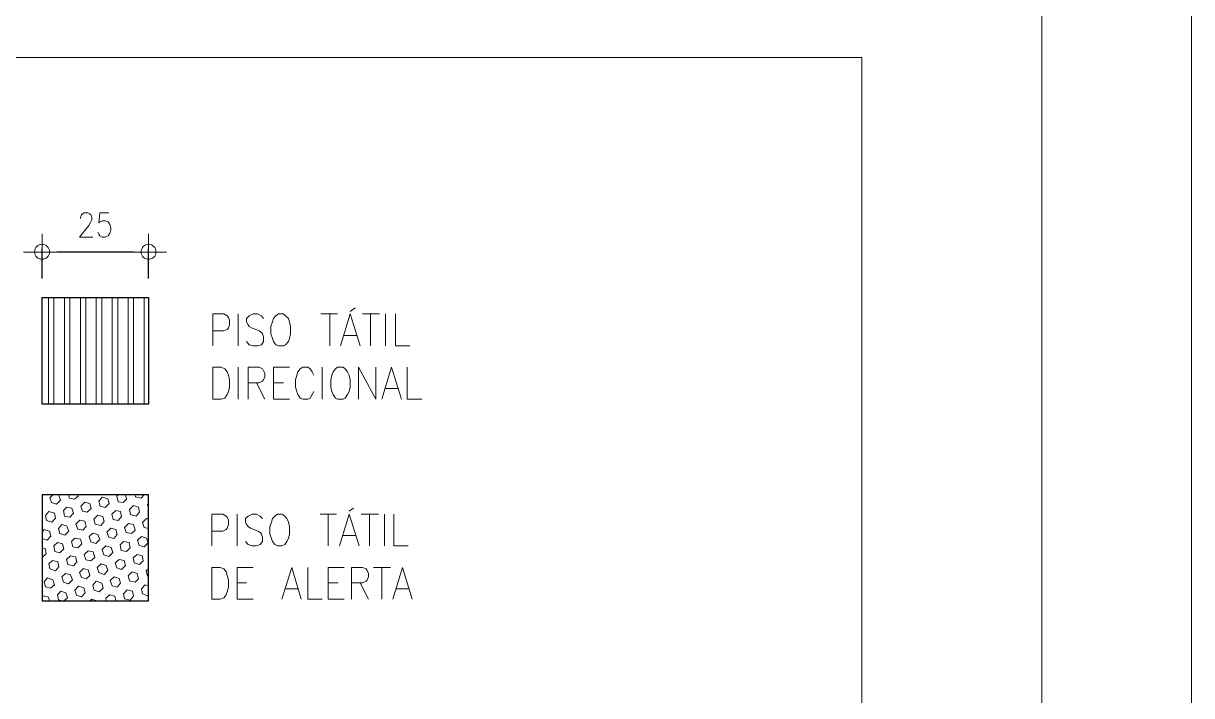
# Model space of a CAD drawing. Header units: millimetres. Extents: x 2928 to 3112, y 1220 to 1280.
# Drawn here: x 3104.28 to 3112.05, y 1263.55 to 1268.02 of the extents above; entities that cross this region are included whole.
import ezdxf
from ezdxf.xclip import XClip

# ---------------------------------------------------------------- set-up
doc = ezdxf.new("R2010")
doc.units = ezdxf.units.MM

# ---------------------------------------------------------------- blocks, each defined once
blk = doc.blocks.new('MF14B49E0')
at = {"color": 7, "linetype": 'Continuous', "lineweight": 9, "true_color": 0x000007}
blk.add_lwpolyline([(840.028, 593.451), (0, 593.451), (0, 0.232), (840.028, 0.232)], close=True, dxfattribs=at)

msp = doc.modelspace()

# ---------------------------------------------------------------- linework, layer by layer
at = {"color": 7, "linetype": 'Continuous', "lineweight": 9, "true_color": 0x000007}
for points in [[(3111.04942, 1279.22812), (3030.52665, 1279.22812), (3030.52665, 1221.89096), (3111.04942, 1221.89096)], [(3105.97499, 1266.08553), (3105.95845, 1266.0723), (3105.94191, 1266.05576), (3105.93529, 1266.0326), (3105.92537, 1266.00283), (3105.92537, 1265.95321), (3105.93529, 1265.92344), (3105.94191, 1265.90359), (3105.95845, 1265.88044), (3105.97499, 1265.87382), (3106.00807, 1265.87382), (3106.0213, 1265.88044), (3106.04115, 1265.90359), (3106.04776, 1265.92344), (3106.05438, 1265.95321), (3106.05438, 1266.00283), (3106.04776, 1266.0326), (3106.04115, 1266.05576), (3106.0213, 1266.0723), (3106.00807, 1266.08553)], [(3105.53833, 1265.51987), (3105.53833, 1265.73158), (3105.59457, 1265.73158), (3105.61772, 1265.72165), (3105.63426, 1265.7018), (3105.64419, 1265.67865), (3105.6508, 1265.64888), (3105.6508, 1265.59926), (3105.64419, 1265.56949), (3105.63426, 1265.54964), (3105.61772, 1265.52648), (3105.59457, 1265.51987)], [(3106.36864, 1265.73158), (3106.3554, 1265.72165), (3106.33886, 1265.7018), (3106.32894, 1265.67865), (3106.32232, 1265.64888), (3106.32232, 1265.59926), (3106.32894, 1265.56949), (3106.33886, 1265.54964), (3106.3554, 1265.52648), (3106.36864, 1265.51987), (3106.40502, 1265.51987), (3106.41826, 1265.52648), (3106.4348, 1265.54964), (3106.44472, 1265.56949), (3106.45134, 1265.59926), (3106.45134, 1265.64888), (3106.44472, 1265.67865), (3106.4348, 1265.7018), (3106.41826, 1265.72165), (3106.40502, 1265.73158)], [(3105.96837, 1264.75572), (3105.95183, 1264.74249), (3105.93529, 1264.72595), (3105.92867, 1264.7028), (3105.91875, 1264.67302), (3105.91875, 1264.6234), (3105.92867, 1264.59363), (3105.93529, 1264.57378), (3105.95183, 1264.55394), (3105.96837, 1264.54401), (3105.99814, 1264.54401), (3106.01799, 1264.55394), (3106.03122, 1264.57378), (3106.04115, 1264.59363), (3106.04776, 1264.6234), (3106.04776, 1264.67302), (3106.04115, 1264.7028), (3106.03122, 1264.72595), (3106.01799, 1264.74249), (3105.99814, 1264.75572)], [(3105.53172, 1264.19006), (3105.53172, 1264.40177), (3105.58795, 1264.40177), (3105.61111, 1264.39185), (3105.62765, 1264.372), (3105.63426, 1264.34884), (3105.64419, 1264.31907), (3105.64419, 1264.26945), (3105.63426, 1264.23968), (3105.62765, 1264.21983), (3105.61111, 1264.19998), (3105.58795, 1264.19006)]]:
    msp.add_lwpolyline(points, close=True, dxfattribs=at)
for points in [[(3096.2363, 1258.80136), (3095.09836, 1258.80136), (3095.09836, 1267.78914), (3109.85194, 1267.78914), (3109.85194, 1258.80136), (3108.06232, 1258.80136)], [(3104.65841, 1266.72066), (3104.65841, 1266.72728), (3104.66503, 1266.74382), (3104.67164, 1266.75043), (3104.68488, 1266.75705), (3104.70803, 1266.75705), (3104.72126, 1266.75043), (3104.72788, 1266.74382), (3104.7345, 1266.72728), (3104.7345, 1266.71074), (3104.72788, 1266.69751), (3104.71465, 1266.67435), (3104.6518, 1266.59496), (3104.74111, 1266.59496)], [(3104.84697, 1266.75705), (3104.78742, 1266.75705), (3104.78081, 1266.69089), (3104.78742, 1266.69751), (3104.80396, 1266.70412), (3104.82381, 1266.70412), (3104.84366, 1266.69751), (3104.85358, 1266.68097), (3104.8602, 1266.65781), (3104.8602, 1266.64458), (3104.85358, 1266.62142), (3104.84366, 1266.60488), (3104.82381, 1266.59496), (3104.80396, 1266.59496), (3104.78742, 1266.60488), (3104.78081, 1266.61481), (3104.77419, 1266.62804)], [(3104.4037, 1266.37994), (3104.4037, 1266.61811), (3104.4037, 1266.61811)], [(3105.1116, 1266.61811), (3105.1116, 1266.37994), (3105.1116, 1266.37994)], [(3104.52278, 1266.49572), (3104.2813, 1266.49572), (3104.2813, 1266.49572)], [(3104.99252, 1266.49572), (3105.23069, 1266.49572), (3105.23069, 1266.49572)], [(3105.53833, 1265.87382), (3105.53833, 1266.08553), (3105.61111, 1266.08553), (3105.63426, 1266.0723), (3105.64419, 1266.06237), (3105.6508, 1266.04253), (3105.6508, 1266.01275), (3105.64419, 1265.99291), (3105.63426, 1265.98298), (3105.61111, 1265.97306), (3105.53833, 1265.97306)], [(3105.70704, 1266.08553), (3105.70704, 1265.87382), (3105.70704, 1265.87382)], [(3105.87575, 1266.05576), (3105.86252, 1266.0723), (3105.83605, 1266.08553), (3105.80628, 1266.08553), (3105.77982, 1266.0723), (3105.76328, 1266.05576), (3105.76328, 1266.0326), (3105.7732, 1266.01275), (3105.77982, 1266.00283), (3105.79636, 1265.99291), (3105.84598, 1265.97306), (3105.86252, 1265.96313), (3105.86913, 1265.95321), (3105.87575, 1265.93336), (3105.87575, 1265.90359), (3105.86252, 1265.88044), (3105.83605, 1265.87382), (3105.80628, 1265.87382), (3105.77982, 1265.88044), (3105.76328, 1265.90359)], [(3106.25616, 1266.08553), (3106.36864, 1266.08553), (3106.36864, 1266.08553)], [(3106.31571, 1266.08553), (3106.31571, 1265.87382), (3106.31571, 1265.87382)], [(3106.38848, 1265.87382), (3106.45134, 1266.08553), (3106.51749, 1265.87382)], [(3106.45134, 1266.10207), (3106.48441, 1266.12523), (3106.48441, 1266.12523)], [(3106.53403, 1266.08553), (3106.64651, 1266.08553), (3106.64651, 1266.08553)], [(3106.58696, 1266.08553), (3106.58696, 1265.87382), (3106.58696, 1265.87382)], [(3106.6862, 1266.08553), (3106.6862, 1265.87382), (3106.6862, 1265.87382)], [(3106.75236, 1266.08553), (3106.75236, 1265.87382), (3106.84829, 1265.87382)], [(3106.41164, 1265.94329), (3106.49434, 1265.94329), (3106.49434, 1265.94329)], [(3105.70704, 1265.73158), (3105.70704, 1265.51987), (3105.70704, 1265.51987)], [(3105.7732, 1265.51987), (3105.7732, 1265.73158), (3105.84598, 1265.73158), (3105.86913, 1265.72165), (3105.87575, 1265.70842), (3105.88567, 1265.69188), (3105.88567, 1265.66872), (3105.87575, 1265.64888), (3105.86913, 1265.63895), (3105.84598, 1265.62903), (3105.7732, 1265.62903)], [(3105.94191, 1265.51987), (3105.94191, 1265.73158), (3106.04776, 1265.73158)], [(3106.20985, 1265.67865), (3106.19993, 1265.7018), (3106.1867, 1265.72165), (3106.17016, 1265.73158), (3106.13708, 1265.73158), (3106.12054, 1265.72165), (3106.104, 1265.7018), (3106.09738, 1265.67865), (3106.08746, 1265.64888), (3106.08746, 1265.59926), (3106.09738, 1265.56949), (3106.104, 1265.54964), (3106.12054, 1265.52648), (3106.13708, 1265.51987), (3106.17016, 1265.51987), (3106.1867, 1265.52648), (3106.19993, 1265.54964), (3106.20985, 1265.56949)], [(3106.26609, 1265.73158), (3106.26609, 1265.51987), (3106.26609, 1265.51987)], [(3106.50757, 1265.51987), (3106.50757, 1265.73158), (3106.62335, 1265.51987), (3106.62335, 1265.73158)], [(3106.66305, 1265.51987), (3106.7259, 1265.73158), (3106.79206, 1265.51987)], [(3106.83175, 1265.73158), (3106.83175, 1265.51987), (3106.92768, 1265.51987)], [(3105.82944, 1265.62903), (3105.88567, 1265.51987), (3105.88567, 1265.51987)], [(3105.94191, 1265.62903), (3106.00807, 1265.62903), (3106.00807, 1265.62903)], [(3106.6862, 1265.58933), (3106.76559, 1265.58933), (3106.76559, 1265.58933)], [(3105.94191, 1265.51987), (3106.04776, 1265.51987), (3106.04776, 1265.51987)], [(3106.44472, 1264.77557), (3106.47449, 1264.79542), (3106.47449, 1264.79542)], [(3105.53172, 1264.54401), (3105.53172, 1264.75572), (3105.60449, 1264.75572), (3105.62765, 1264.74249), (3105.63426, 1264.73588), (3105.64419, 1264.71603), (3105.64419, 1264.68626), (3105.63426, 1264.6631), (3105.62765, 1264.65318), (3105.60449, 1264.64325), (3105.53172, 1264.64325)], [(3105.70042, 1264.75572), (3105.70042, 1264.54401), (3105.70042, 1264.54401)], [(3105.86913, 1264.72595), (3105.85259, 1264.74249), (3105.82944, 1264.75572), (3105.79966, 1264.75572), (3105.7732, 1264.74249), (3105.75666, 1264.72595), (3105.75666, 1264.7028), (3105.76328, 1264.68626), (3105.7732, 1264.67302), (3105.78974, 1264.6631), (3105.83936, 1264.64325), (3105.85259, 1264.63333), (3105.86252, 1264.6234), (3105.86913, 1264.60356), (3105.86913, 1264.57378), (3105.85259, 1264.55394), (3105.82944, 1264.54401), (3105.79966, 1264.54401), (3105.7732, 1264.55394), (3105.75666, 1264.57378)], [(3106.25286, 1264.75572), (3106.36202, 1264.75572), (3106.36202, 1264.75572)], [(3106.30578, 1264.75572), (3106.30578, 1264.54401), (3106.30578, 1264.54401)], [(3106.38187, 1264.54401), (3106.44472, 1264.75572), (3106.51088, 1264.54401)], [(3106.52411, 1264.75572), (3106.63989, 1264.75572), (3106.63989, 1264.75572)], [(3106.58035, 1264.75572), (3106.58035, 1264.54401), (3106.58035, 1264.54401)], [(3106.67959, 1264.75572), (3106.67959, 1264.54401), (3106.67959, 1264.54401)], [(3106.74244, 1264.75572), (3106.74244, 1264.54401), (3106.83837, 1264.54401)], [(3106.40502, 1264.61348), (3106.48441, 1264.61348), (3106.48441, 1264.61348)], [(3105.70042, 1264.19006), (3105.70042, 1264.40177), (3105.80628, 1264.40177)], [(3105.99814, 1264.19006), (3106.0643, 1264.40177), (3106.12715, 1264.19006)], [(3106.17016, 1264.40177), (3106.17016, 1264.19006), (3106.26609, 1264.19006)], [(3106.30578, 1264.19006), (3106.30578, 1264.40177), (3106.41164, 1264.40177)], [(3106.46126, 1264.19006), (3106.46126, 1264.40177), (3106.53403, 1264.40177), (3106.55719, 1264.39185), (3106.56381, 1264.38192), (3106.57373, 1264.36207), (3106.57373, 1264.33892), (3106.56381, 1264.31907), (3106.55719, 1264.30915), (3106.53403, 1264.29922), (3106.46126, 1264.29922)], [(3106.60681, 1264.40177), (3106.71928, 1264.40177), (3106.71928, 1264.40177)], [(3106.66305, 1264.40177), (3106.66305, 1264.19006), (3106.66305, 1264.19006)], [(3106.73582, 1264.19006), (3106.79867, 1264.40177), (3106.86483, 1264.19006)], [(3105.70042, 1264.29922), (3105.76328, 1264.29922), (3105.76328, 1264.29922)], [(3106.30578, 1264.29922), (3106.37194, 1264.29922), (3106.37194, 1264.29922)], [(3106.51749, 1264.29922), (3106.57373, 1264.19006), (3106.57373, 1264.19006)], [(3106.02461, 1264.25953), (3106.104, 1264.25953), (3106.104, 1264.25953)], [(3106.75898, 1264.25953), (3106.83837, 1264.25953), (3106.83837, 1264.25953)], [(3105.70042, 1264.19006), (3105.80628, 1264.19006), (3105.80628, 1264.19006)], [(3106.30578, 1264.19006), (3106.41164, 1264.19006), (3106.41164, 1264.19006)]]:
    msp.add_lwpolyline(points, dxfattribs=at)
at = {"color": 253, "linetype": 'Continuous', "lineweight": -2, "true_color": 0x9a9a9a}
for points in [[(3104.4037, 1266.3204), (3104.4037, 1266.51887), (3104.4037, 1266.51887)], [(3105.01237, 1266.49572), (3104.50294, 1266.49572), (3104.50294, 1266.49572)], [(3105.1116, 1266.3204), (3105.1116, 1266.51887), (3105.1116, 1266.51887)]]:
    msp.add_lwpolyline(points, dxfattribs=at)
at = {"color": 7, "linetype": 'Continuous', "lineweight": -2, "true_color": 0x000007}
for points in [[(3105.1116, 1266.19469), (3105.1116, 1265.48679), (3104.4037, 1265.48679), (3104.4037, 1266.19469)], [(3104.4037, 1264.18014), (3105.1116, 1264.18014), (3105.1116, 1264.88473), (3104.4037, 1264.88473)]]:
    msp.add_lwpolyline(points, close=True, dxfattribs=at)
at = {"color": 9, "linetype": 'Continuous', "lineweight": 5, "true_color": 0xbababa}
for points in [[(3104.4467, 1265.48679), (3104.4467, 1266.19469), (3104.4467, 1266.19469)], [(3104.48309, 1265.48679), (3104.48309, 1266.19469), (3104.48309, 1266.19469)], [(3104.55256, 1265.48679), (3104.55256, 1266.19469), (3104.55256, 1266.19469)], [(3104.58894, 1265.48679), (3104.58894, 1266.19469), (3104.58894, 1266.19469)], [(3104.65841, 1265.48679), (3104.65841, 1266.19469), (3104.65841, 1266.19469)], [(3104.6948, 1265.48679), (3104.6948, 1266.19469), (3104.6948, 1266.19469)], [(3104.76427, 1265.48679), (3104.76427, 1266.19469), (3104.76427, 1266.19469)], [(3104.80065, 1265.48679), (3104.80065, 1266.19469), (3104.80065, 1266.19469)], [(3104.87012, 1265.48679), (3104.87012, 1266.19469), (3104.87012, 1266.19469)], [(3104.90651, 1265.48679), (3104.90651, 1266.19469), (3104.90651, 1266.19469)], [(3104.97598, 1265.48679), (3104.97598, 1266.19469), (3104.97598, 1266.19469)], [(3105.01237, 1265.48679), (3105.01237, 1266.19469), (3105.01237, 1266.19469)], [(3105.08183, 1265.48679), (3105.08183, 1266.19469), (3105.08183, 1266.19469)], [(3104.45663, 1264.86489), (3104.47647, 1264.88473), (3104.47647, 1264.88473)], [(3104.46655, 1264.83181), (3104.45663, 1264.86489), (3104.45663, 1264.86489)], [(3104.51617, 1264.88143), (3104.49963, 1264.88473), (3104.49963, 1264.88473)], [(3104.49963, 1264.82188), (3104.52609, 1264.84835), (3104.52609, 1264.84835)], [(3104.52609, 1264.84835), (3104.51617, 1264.88143), (3104.51617, 1264.88143)], [(3104.58564, 1264.86158), (3104.57902, 1264.88473), (3104.57902, 1264.88473)], [(3104.61872, 1264.85496), (3104.58564, 1264.86158), (3104.58564, 1264.86158)], [(3104.61872, 1264.85496), (3104.64518, 1264.87812), (3104.64518, 1264.87812)], [(3104.64518, 1264.87812), (3104.64187, 1264.88473), (3104.64187, 1264.88473)], [(3104.78081, 1264.84173), (3104.80396, 1264.86819), (3104.80396, 1264.86819)], [(3104.79073, 1264.80865), (3104.78081, 1264.84173), (3104.78081, 1264.84173)], [(3104.84035, 1264.85827), (3104.80396, 1264.86819), (3104.80396, 1264.86819)], [(3104.85027, 1264.82519), (3104.84035, 1264.85827), (3104.84035, 1264.85827)], [(3104.89989, 1264.87481), (3104.90982, 1264.88473), (3104.90982, 1264.88473)], [(3104.90982, 1264.83842), (3104.89989, 1264.87481), (3104.89989, 1264.87481)], [(3104.9429, 1264.83181), (3104.96605, 1264.85496), (3104.96605, 1264.85496)], [(3104.96605, 1264.85496), (3104.95944, 1264.88473), (3104.95944, 1264.88473)], [(3105.0256, 1264.8715), (3105.02229, 1264.88473), (3105.02229, 1264.88473)], [(3105.06198, 1264.86158), (3105.0256, 1264.8715), (3105.0256, 1264.8715)], [(3105.06198, 1264.86158), (3105.08183, 1264.88473), (3105.08183, 1264.88473)], [(3104.40701, 1264.81527), (3104.4037, 1264.8285), (3104.4037, 1264.8285)], [(3104.4037, 1264.81196), (3104.40701, 1264.81527), (3104.40701, 1264.81527)], [(3104.42685, 1264.7458), (3104.45001, 1264.77226), (3104.45001, 1264.77226)], [(3104.4864, 1264.76234), (3104.45001, 1264.77226), (3104.45001, 1264.77226)], [(3104.49963, 1264.82188), (3104.46655, 1264.83181), (3104.46655, 1264.83181)], [(3104.54594, 1264.77888), (3104.5691, 1264.80203), (3104.5691, 1264.80203)], [(3104.55256, 1264.74249), (3104.54594, 1264.77888), (3104.54594, 1264.77888)], [(3104.60218, 1264.79542), (3104.5691, 1264.80203), (3104.5691, 1264.80203)], [(3104.6121, 1264.76234), (3104.60218, 1264.79542), (3104.60218, 1264.79542)], [(3104.66172, 1264.80865), (3104.68818, 1264.83511), (3104.68818, 1264.83511)], [(3104.67164, 1264.77557), (3104.66172, 1264.80865), (3104.66172, 1264.80865)], [(3104.70472, 1264.76895), (3104.67164, 1264.77557), (3104.67164, 1264.77557)], [(3104.72126, 1264.82519), (3104.68818, 1264.83511), (3104.68818, 1264.83511)], [(3104.70472, 1264.76895), (3104.73119, 1264.79211), (3104.73119, 1264.79211)], [(3104.73119, 1264.79211), (3104.72126, 1264.82519), (3104.72126, 1264.82519)], [(3104.82381, 1264.79873), (3104.79073, 1264.80865), (3104.79073, 1264.80865)], [(3104.82381, 1264.79873), (3104.85027, 1264.82519), (3104.85027, 1264.82519)], [(3104.86681, 1264.75572), (3104.89328, 1264.77888), (3104.89328, 1264.77888)], [(3104.92636, 1264.77226), (3104.89328, 1264.77888), (3104.89328, 1264.77888)], [(3104.9429, 1264.83181), (3104.90982, 1264.83842), (3104.90982, 1264.83842)], [(3104.93297, 1264.73918), (3104.92636, 1264.77226), (3104.92636, 1264.77226)], [(3104.9859, 1264.78549), (3105.01237, 1264.81196), (3105.01237, 1264.81196)], [(3104.99252, 1264.75242), (3104.9859, 1264.78549), (3104.9859, 1264.78549)], [(3105.04544, 1264.80203), (3105.01237, 1264.81196), (3105.01237, 1264.81196)], [(3105.02891, 1264.74249), (3105.05206, 1264.76895), (3105.05206, 1264.76895)], [(3105.05206, 1264.76895), (3105.04544, 1264.80203), (3105.04544, 1264.80203)], [(3105.10499, 1264.81857), (3105.1116, 1264.82519), (3105.1116, 1264.82519)], [(3105.1116, 1264.79211), (3105.10499, 1264.81857), (3105.10499, 1264.81857)], [(3104.43347, 1264.71272), (3104.42685, 1264.7458), (3104.42685, 1264.7458)], [(3104.46986, 1264.7028), (3104.43347, 1264.71272), (3104.43347, 1264.71272)], [(3104.46986, 1264.7028), (3104.49301, 1264.72926), (3104.49301, 1264.72926)], [(3104.49301, 1264.72926), (3104.4864, 1264.76234), (3104.4864, 1264.76234)], [(3104.51286, 1264.65979), (3104.53602, 1264.68626), (3104.53602, 1264.68626)], [(3104.5691, 1264.67633), (3104.53602, 1264.68626), (3104.53602, 1264.68626)], [(3104.58894, 1264.73588), (3104.55256, 1264.74249), (3104.55256, 1264.74249)], [(3104.58894, 1264.73588), (3104.6121, 1264.76234), (3104.6121, 1264.76234)], [(3104.62864, 1264.68956), (3104.6551, 1264.71603), (3104.6551, 1264.71603)], [(3104.64187, 1264.65648), (3104.62864, 1264.68956), (3104.62864, 1264.68956)], [(3104.68818, 1264.70941), (3104.6551, 1264.71603), (3104.6551, 1264.71603)], [(3104.69811, 1264.67302), (3104.68818, 1264.70941), (3104.68818, 1264.70941)], [(3104.74773, 1264.72264), (3104.77419, 1264.74911), (3104.77419, 1264.74911)], [(3104.75765, 1264.68956), (3104.74773, 1264.72264), (3104.74773, 1264.72264)], [(3104.79404, 1264.67964), (3104.75765, 1264.68956), (3104.75765, 1264.68956)], [(3104.80727, 1264.73918), (3104.77419, 1264.74911), (3104.77419, 1264.74911)], [(3104.79404, 1264.67964), (3104.81719, 1264.7061), (3104.81719, 1264.7061)], [(3104.81719, 1264.7061), (3104.80727, 1264.73918), (3104.80727, 1264.73918)], [(3104.87674, 1264.71934), (3104.86681, 1264.75572), (3104.86681, 1264.75572)], [(3104.90982, 1264.71272), (3104.87674, 1264.71934), (3104.87674, 1264.71934)], [(3104.90982, 1264.71272), (3104.93297, 1264.73918), (3104.93297, 1264.73918)], [(3104.95282, 1264.66641), (3104.97929, 1264.69287), (3104.97929, 1264.69287)], [(3105.01237, 1264.68626), (3104.97929, 1264.69287), (3104.97929, 1264.69287)], [(3105.02891, 1264.74249), (3104.99252, 1264.75242), (3104.99252, 1264.75242)], [(3105.02229, 1264.64987), (3105.01237, 1264.68626), (3105.01237, 1264.68626)], [(3105.07191, 1264.69949), (3105.09837, 1264.72595), (3105.09837, 1264.72595)], [(3105.08183, 1264.66641), (3105.07191, 1264.69949), (3105.07191, 1264.69949)], [(3105.1116, 1264.72264), (3105.09837, 1264.72595), (3105.09837, 1264.72595)], [(3104.4037, 1264.63664), (3104.41693, 1264.65318), (3104.41693, 1264.65318)], [(3104.45332, 1264.64325), (3104.41693, 1264.65318), (3104.41693, 1264.65318)], [(3104.43678, 1264.58371), (3104.46324, 1264.61017), (3104.46324, 1264.61017)], [(3104.46324, 1264.61017), (3104.45332, 1264.64325), (3104.45332, 1264.64325)], [(3104.52278, 1264.62671), (3104.51286, 1264.65979), (3104.51286, 1264.65979)], [(3104.55586, 1264.61679), (3104.52278, 1264.62671), (3104.52278, 1264.62671)], [(3104.55586, 1264.61679), (3104.58233, 1264.64325), (3104.58233, 1264.64325)], [(3104.58233, 1264.64325), (3104.5691, 1264.67633), (3104.5691, 1264.67633)], [(3104.67495, 1264.64987), (3104.64187, 1264.65648), (3104.64187, 1264.65648)], [(3104.67495, 1264.64987), (3104.69811, 1264.67302), (3104.69811, 1264.67302)], [(3104.71796, 1264.60686), (3104.74111, 1264.63002), (3104.74111, 1264.63002)], [(3104.77419, 1264.6201), (3104.74111, 1264.63002), (3104.74111, 1264.63002)], [(3104.78742, 1264.58702), (3104.77419, 1264.6201), (3104.77419, 1264.6201)], [(3104.83373, 1264.63664), (3104.8602, 1264.6631), (3104.8602, 1264.6631)], [(3104.84697, 1264.60356), (3104.83373, 1264.63664), (3104.83373, 1264.63664)], [(3104.89328, 1264.65318), (3104.8602, 1264.6631), (3104.8602, 1264.6631)], [(3104.88005, 1264.59363), (3104.9032, 1264.6201), (3104.9032, 1264.6201)], [(3104.9032, 1264.6201), (3104.89328, 1264.65318), (3104.89328, 1264.65318)], [(3104.96275, 1264.63333), (3104.95282, 1264.66641), (3104.95282, 1264.66641)], [(3104.99913, 1264.62671), (3104.96275, 1264.63333), (3104.96275, 1264.63333)], [(3104.99913, 1264.62671), (3105.02229, 1264.64987), (3105.02229, 1264.64987)], [(3105.1116, 1264.65979), (3105.08183, 1264.66641), (3105.08183, 1264.66641)], [(3104.43678, 1264.58371), (3104.4037, 1264.59363), (3104.4037, 1264.59363)], [(3104.42355, 1264.52747), (3104.4037, 1264.53078), (3104.4037, 1264.53078)], [(3104.48309, 1264.54401), (3104.50624, 1264.56717), (3104.50624, 1264.56717)], [(3104.4897, 1264.50762), (3104.48309, 1264.54401), (3104.48309, 1264.54401)], [(3104.53932, 1264.55724), (3104.50624, 1264.56717), (3104.50624, 1264.56717)], [(3104.54925, 1264.52416), (3104.53932, 1264.55724), (3104.53932, 1264.55724)], [(3104.59887, 1264.57378), (3104.62202, 1264.59694), (3104.62202, 1264.59694)], [(3104.60879, 1264.5374), (3104.59887, 1264.57378), (3104.59887, 1264.57378)], [(3104.64187, 1264.53078), (3104.60879, 1264.5374), (3104.60879, 1264.5374)], [(3104.65841, 1264.59032), (3104.62202, 1264.59694), (3104.62202, 1264.59694)], [(3104.64187, 1264.53078), (3104.66834, 1264.55724), (3104.66834, 1264.55724)], [(3104.66834, 1264.55724), (3104.65841, 1264.59032), (3104.65841, 1264.59032)], [(3104.72788, 1264.57048), (3104.71796, 1264.60686), (3104.71796, 1264.60686)], [(3104.76096, 1264.56055), (3104.72788, 1264.57048), (3104.72788, 1264.57048)], [(3104.76096, 1264.56055), (3104.78742, 1264.58702), (3104.78742, 1264.58702)], [(3104.80396, 1264.52086), (3104.82712, 1264.54401), (3104.82712, 1264.54401)], [(3104.86351, 1264.53409), (3104.82712, 1264.54401), (3104.82712, 1264.54401)], [(3104.88005, 1264.59363), (3104.84697, 1264.60356), (3104.84697, 1264.60356)], [(3104.87343, 1264.50101), (3104.86351, 1264.53409), (3104.86351, 1264.53409)], [(3104.92305, 1264.55063), (3104.94621, 1264.57378), (3104.94621, 1264.57378)], [(3104.92967, 1264.51424), (3104.92305, 1264.55063), (3104.92305, 1264.55063)], [(3104.98259, 1264.56717), (3104.94621, 1264.57378), (3104.94621, 1264.57378)], [(3104.96605, 1264.50762), (3104.98921, 1264.53078), (3104.98921, 1264.53078)], [(3104.98921, 1264.53078), (3104.98259, 1264.56717), (3104.98259, 1264.56717)], [(3105.03883, 1264.58371), (3105.06529, 1264.60686), (3105.06529, 1264.60686)], [(3105.04875, 1264.54732), (3105.03883, 1264.58371), (3105.03883, 1264.58371)], [(3105.08183, 1264.5374), (3105.04875, 1264.54732), (3105.04875, 1264.54732)], [(3105.09837, 1264.59694), (3105.06529, 1264.60686), (3105.06529, 1264.60686)], [(3105.08183, 1264.5374), (3105.1083, 1264.56386), (3105.1083, 1264.56386)], [(3105.1083, 1264.56386), (3105.09837, 1264.59694), (3105.09837, 1264.59694)], [(3104.4037, 1264.46793), (3104.43016, 1264.49108), (3104.43016, 1264.49108)], [(3104.43016, 1264.49108), (3104.42355, 1264.52747), (3104.42355, 1264.52747)], [(3104.52278, 1264.4977), (3104.4897, 1264.50762), (3104.4897, 1264.50762)], [(3104.52278, 1264.4977), (3104.54925, 1264.52416), (3104.54925, 1264.52416)], [(3104.56579, 1264.4547), (3104.59225, 1264.47785), (3104.59225, 1264.47785)], [(3104.57571, 1264.42162), (3104.56579, 1264.4547), (3104.56579, 1264.4547)], [(3104.62533, 1264.47124), (3104.59225, 1264.47785), (3104.59225, 1264.47785)], [(3104.63526, 1264.43816), (3104.62533, 1264.47124), (3104.62533, 1264.47124)], [(3104.68488, 1264.48778), (3104.71134, 1264.51093), (3104.71134, 1264.51093)], [(3104.6948, 1264.45139), (3104.68488, 1264.48778), (3104.68488, 1264.48778)], [(3104.74442, 1264.50432), (3104.71134, 1264.51093), (3104.71134, 1264.51093)], [(3104.72788, 1264.44477), (3104.75434, 1264.46793), (3104.75434, 1264.46793)], [(3104.75434, 1264.46793), (3104.74442, 1264.50432), (3104.74442, 1264.50432)], [(3104.81389, 1264.48447), (3104.80396, 1264.52086), (3104.80396, 1264.52086)], [(3104.84697, 1264.47455), (3104.81389, 1264.48447), (3104.81389, 1264.48447)], [(3104.84697, 1264.47455), (3104.87343, 1264.50101), (3104.87343, 1264.50101)], [(3104.88997, 1264.43154), (3104.91643, 1264.4547), (3104.91643, 1264.4547)], [(3104.94951, 1264.44808), (3104.91643, 1264.4547), (3104.91643, 1264.4547)], [(3104.96605, 1264.50762), (3104.92967, 1264.51424), (3104.92967, 1264.51424)], [(3105.00906, 1264.46462), (3105.03552, 1264.48778), (3105.03552, 1264.48778)], [(3105.01567, 1264.43154), (3105.00906, 1264.46462), (3105.00906, 1264.46462)], [(3105.0686, 1264.47785), (3105.03552, 1264.48778), (3105.03552, 1264.48778)], [(3105.07522, 1264.44477), (3105.0686, 1264.47785), (3105.0686, 1264.47785)], [(3104.45001, 1264.42493), (3104.47316, 1264.44808), (3104.47316, 1264.44808)], [(3104.45663, 1264.39185), (3104.45001, 1264.42493), (3104.45001, 1264.42493)], [(3104.49301, 1264.37861), (3104.45663, 1264.39185), (3104.45663, 1264.39185)], [(3104.50955, 1264.43816), (3104.47316, 1264.44808), (3104.47316, 1264.44808)], [(3104.49301, 1264.37861), (3104.51617, 1264.40508), (3104.51617, 1264.40508)], [(3104.51617, 1264.40508), (3104.50955, 1264.43816), (3104.50955, 1264.43816)], [(3104.6121, 1264.41169), (3104.57571, 1264.42162), (3104.57571, 1264.42162)], [(3104.6121, 1264.41169), (3104.63526, 1264.43816), (3104.63526, 1264.43816)], [(3104.6518, 1264.36869), (3104.67826, 1264.39515), (3104.67826, 1264.39515)], [(3104.71134, 1264.38523), (3104.67826, 1264.39515), (3104.67826, 1264.39515)], [(3104.72788, 1264.44477), (3104.6948, 1264.45139), (3104.6948, 1264.45139)], [(3104.72126, 1264.34884), (3104.71134, 1264.38523), (3104.71134, 1264.38523)], [(3104.77088, 1264.40177), (3104.79735, 1264.42493), (3104.79735, 1264.42493)], [(3104.78081, 1264.36869), (3104.77088, 1264.40177), (3104.77088, 1264.40177)], [(3104.83043, 1264.415), (3104.79735, 1264.42493), (3104.79735, 1264.42493)], [(3104.81719, 1264.35546), (3104.84035, 1264.38192), (3104.84035, 1264.38192)], [(3104.84035, 1264.38192), (3104.83043, 1264.415), (3104.83043, 1264.415)], [(3104.89989, 1264.39846), (3104.88997, 1264.43154), (3104.88997, 1264.43154)], [(3104.93297, 1264.38854), (3104.89989, 1264.39846), (3104.89989, 1264.39846)], [(3104.93297, 1264.38854), (3104.95944, 1264.415), (3104.95944, 1264.415)], [(3104.95944, 1264.415), (3104.94951, 1264.44808), (3104.94951, 1264.44808)], [(3105.05206, 1264.42162), (3105.01567, 1264.43154), (3105.01567, 1264.43154)], [(3105.05206, 1264.42162), (3105.07522, 1264.44477), (3105.07522, 1264.44477)], [(3105.09506, 1264.37861), (3105.1116, 1264.39185), (3105.1116, 1264.39185)], [(3105.10499, 1264.34553), (3105.09506, 1264.37861), (3105.09506, 1264.37861)], [(3104.41693, 1264.30584), (3104.44009, 1264.3323), (3104.44009, 1264.3323)], [(3104.42685, 1264.27276), (3104.41693, 1264.30584), (3104.41693, 1264.30584)], [(3104.47647, 1264.31907), (3104.44009, 1264.3323), (3104.44009, 1264.3323)], [(3104.4864, 1264.28599), (3104.47647, 1264.31907), (3104.47647, 1264.31907)], [(3104.53602, 1264.33892), (3104.55917, 1264.36207), (3104.55917, 1264.36207)], [(3104.54594, 1264.30253), (3104.53602, 1264.33892), (3104.53602, 1264.33892)], [(3104.57902, 1264.29261), (3104.54594, 1264.30253), (3104.54594, 1264.30253)], [(3104.59225, 1264.35215), (3104.55917, 1264.36207), (3104.55917, 1264.36207)], [(3104.57902, 1264.29261), (3104.60548, 1264.31907), (3104.60548, 1264.31907)], [(3104.60548, 1264.31907), (3104.59225, 1264.35215), (3104.59225, 1264.35215)], [(3104.66503, 1264.33561), (3104.6518, 1264.36869), (3104.6518, 1264.36869)], [(3104.69811, 1264.32569), (3104.66503, 1264.33561), (3104.66503, 1264.33561)], [(3104.69811, 1264.32569), (3104.72126, 1264.34884), (3104.72126, 1264.34884)], [(3104.74111, 1264.28268), (3104.76427, 1264.30915), (3104.76427, 1264.30915)], [(3104.80065, 1264.29591), (3104.76427, 1264.30915), (3104.76427, 1264.30915)], [(3104.81719, 1264.35546), (3104.78081, 1264.36869), (3104.78081, 1264.36869)], [(3104.85689, 1264.31576), (3104.88335, 1264.33892), (3104.88335, 1264.33892)], [(3104.87012, 1264.27937), (3104.85689, 1264.31576), (3104.85689, 1264.31576)], [(3104.91643, 1264.32899), (3104.88335, 1264.33892), (3104.88335, 1264.33892)], [(3104.92636, 1264.29591), (3104.91643, 1264.32899), (3104.91643, 1264.32899)], [(3104.97598, 1264.34553), (3105.00244, 1264.372), (3105.00244, 1264.372)], [(3104.9859, 1264.31245), (3104.97598, 1264.34553), (3104.97598, 1264.34553)], [(3105.02229, 1264.30253), (3104.9859, 1264.31245), (3104.9859, 1264.31245)], [(3105.03552, 1264.36207), (3105.00244, 1264.372), (3105.00244, 1264.372)], [(3105.02229, 1264.30253), (3105.04544, 1264.32569), (3105.04544, 1264.32569)], [(3105.04544, 1264.32569), (3105.03552, 1264.36207), (3105.03552, 1264.36207)], [(3105.1116, 1264.34223), (3105.10499, 1264.34553), (3105.10499, 1264.34553)], [(3104.45993, 1264.26283), (3104.42685, 1264.27276), (3104.42685, 1264.27276)], [(3104.45993, 1264.26283), (3104.4864, 1264.28599), (3104.4864, 1264.28599)], [(3104.50624, 1264.21983), (3104.5294, 1264.24299), (3104.5294, 1264.24299)], [(3104.51286, 1264.18675), (3104.50624, 1264.21983), (3104.50624, 1264.21983)], [(3104.56248, 1264.23306), (3104.5294, 1264.24299), (3104.5294, 1264.24299)], [(3104.5724, 1264.19998), (3104.56248, 1264.23306), (3104.56248, 1264.23306)], [(3104.62202, 1264.2496), (3104.64518, 1264.27607), (3104.64518, 1264.27607)], [(3104.63195, 1264.21652), (3104.62202, 1264.2496), (3104.62202, 1264.2496)], [(3104.68157, 1264.26614), (3104.64518, 1264.27607), (3104.64518, 1264.27607)], [(3104.66503, 1264.2066), (3104.69149, 1264.23306), (3104.69149, 1264.23306)], [(3104.69149, 1264.23306), (3104.68157, 1264.26614), (3104.68157, 1264.26614)], [(3104.75103, 1264.2496), (3104.74111, 1264.28268), (3104.74111, 1264.28268)], [(3104.78411, 1264.23968), (3104.75103, 1264.2496), (3104.75103, 1264.2496)], [(3104.78411, 1264.23968), (3104.81058, 1264.26283), (3104.81058, 1264.26283)], [(3104.81058, 1264.26283), (3104.80065, 1264.29591), (3104.80065, 1264.29591)], [(3104.82712, 1264.19667), (3104.85358, 1264.21983), (3104.85358, 1264.21983)], [(3104.88666, 1264.20991), (3104.85358, 1264.21983), (3104.85358, 1264.21983)], [(3104.9032, 1264.26945), (3104.87012, 1264.27937), (3104.87012, 1264.27937)], [(3104.9032, 1264.26945), (3104.92636, 1264.29591), (3104.92636, 1264.29591)], [(3104.94621, 1264.22645), (3104.96936, 1264.25291), (3104.96936, 1264.25291)], [(3104.95282, 1264.19337), (3104.94621, 1264.22645), (3104.94621, 1264.22645)], [(3105.00575, 1264.24299), (3104.96936, 1264.25291), (3104.96936, 1264.25291)], [(3105.01237, 1264.20991), (3105.00575, 1264.24299), (3105.00575, 1264.24299)], [(3105.06529, 1264.25953), (3105.08845, 1264.28599), (3105.08845, 1264.28599)], [(3105.07191, 1264.22645), (3105.06529, 1264.25953), (3105.06529, 1264.25953)], [(3105.10499, 1264.21321), (3105.07191, 1264.22645), (3105.07191, 1264.22645)], [(3105.1116, 1264.27937), (3105.08845, 1264.28599), (3105.08845, 1264.28599)], [(3105.10499, 1264.21321), (3105.1116, 1264.21983), (3105.1116, 1264.21983)], [(3104.4037, 1264.20329), (3104.41031, 1264.21321), (3104.41031, 1264.21321)], [(3104.4467, 1264.20329), (3104.41031, 1264.21321), (3104.41031, 1264.21321)], [(3104.45332, 1264.18014), (3104.4467, 1264.20329), (3104.4467, 1264.20329)], [(3104.53602, 1264.18014), (3104.51286, 1264.18675), (3104.51286, 1264.18675)], [(3104.54925, 1264.18014), (3104.5724, 1264.19998), (3104.5724, 1264.19998)], [(3104.66503, 1264.2066), (3104.63195, 1264.21652), (3104.63195, 1264.21652)], [(3104.72126, 1264.18014), (3104.7345, 1264.19006), (3104.7345, 1264.19006)], [(3104.76757, 1264.18014), (3104.7345, 1264.19006), (3104.7345, 1264.19006)], [(3104.76757, 1264.18014), (3104.76427, 1264.18014), (3104.76427, 1264.18014)], [(3104.83043, 1264.18014), (3104.82712, 1264.19667), (3104.82712, 1264.19667)], [(3104.89328, 1264.18014), (3104.88666, 1264.20991), (3104.88666, 1264.20991)], [(3104.98921, 1264.18344), (3104.95282, 1264.19337), (3104.95282, 1264.19337)], [(3104.98921, 1264.18344), (3105.01237, 1264.20991), (3105.01237, 1264.20991)]]:
    msp.add_lwpolyline(points, dxfattribs=at)
msp.add_lwpolyline([(3104.4037, 1264.46793), (3104.4037, 1264.46793)], close=True, dxfattribs=at)
at = {"color": 7, "linetype": 'Continuous', "lineweight": 9, "true_color": 0x000007}
for points in [[(3104.35408, 1266.49903), (3104.35408, 1266.46926), (3104.37723, 1266.44941), (3104.4037, 1266.44941), (3104.4037, 1266.44941), (3104.43016, 1266.44941), (3104.45332, 1266.46926), (3104.45332, 1266.49903), (3104.45332, 1266.49903), (3104.45332, 1266.52549), (3104.43016, 1266.54865), (3104.4037, 1266.54865), (3104.4037, 1266.54865), (3104.37723, 1266.54865), (3104.35408, 1266.52549), (3104.35408, 1266.49903)], [(3105.16122, 1266.49903), (3105.16122, 1266.52549), (3105.13807, 1266.54865), (3105.1116, 1266.54865), (3105.1116, 1266.54865), (3105.08514, 1266.54865), (3105.06198, 1266.52549), (3105.06198, 1266.49903), (3105.06198, 1266.49903), (3105.06198, 1266.46926), (3105.08514, 1266.44941), (3105.1116, 1266.44941), (3105.1116, 1266.44941), (3105.13807, 1266.44941), (3105.16122, 1266.46926), (3105.16122, 1266.49903)]]:
    msp.add_open_spline(points, degree=3, knots=[0, 0, 0, 0, 0.0625, 0.0625, 0.0625, 0.062501, 0.125, 0.125, 0.125, 0.125001, 0.1875, 0.1875, 0.1875, 0.187501, 1, 1, 1, 1], dxfattribs=at)

# ---------------------------------------------------------------- block references
at = {"color": 7, "true_color": 0xffffff}
ref = msp.add_blockref('MF14B49E0', (3028.04236, 1220.88198), dxfattribs=dict(at, xscale=0.1, yscale=0.1, zscale=0.1))
XClip(ref).set_block_clipping_path([(0, 0.2320201385), (841.02, 594.08)])

doc.saveas('drawing.dxf')
